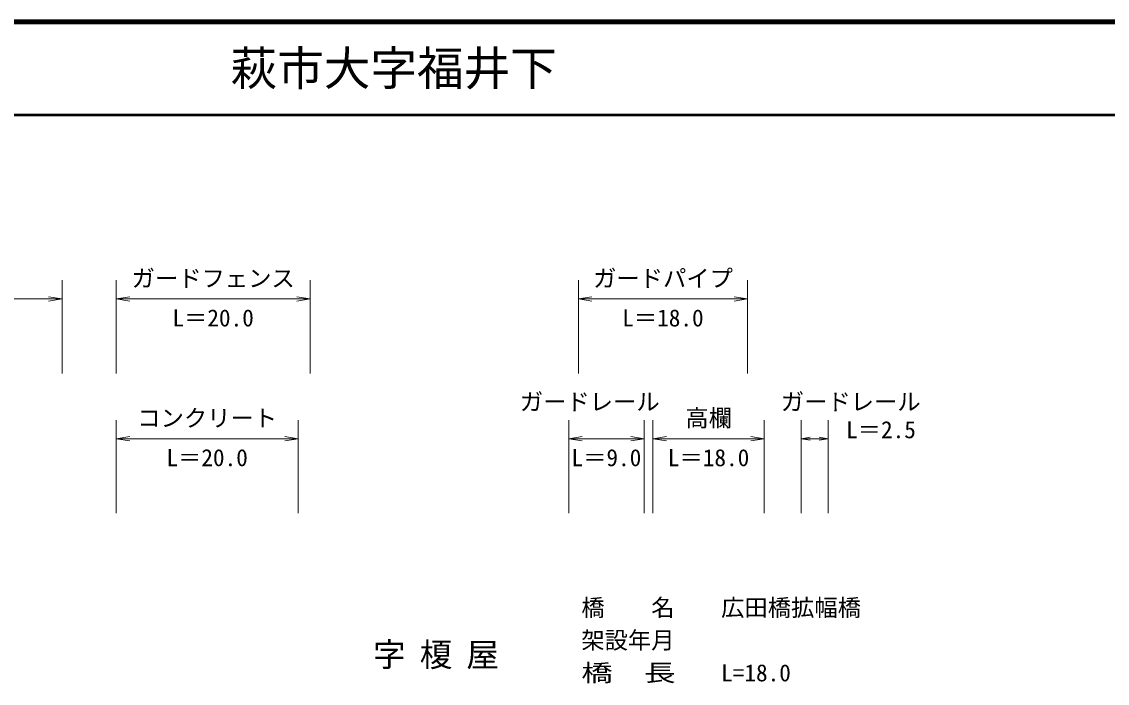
# Model space of a CAD drawing. Units: millimetres, scale not verified. Extents: x 40000 to 680000, y 20000 to 380000.
# Drawn here: x 382616 to 499083, y 308985 to 380000 of the extents above; entities that cross this region are included whole.
import ezdxf
from ezdxf.enums import TextEntityAlignment as Align

# ---------------------------------------------------------------- set-up
doc = ezdxf.new("R2010")
doc.units = ezdxf.units.MM
doc.header["$LTSCALE"] = 1000
for name, color, linetype, lineweight in [('M-BGD', 1, 'Continuous', 13), ('M-TTL', 7, 'Continuous', 13), ('M-TTL-FRAM', 7, 'Continuous', 13), ('M-TTL-LINE', 7, 'Continuous', 50), ('M-TTL-TXT', 7, 'Continuous', 13)]:
    doc.layers.add(name, color=color, linetype=linetype, lineweight=lineweight)
doc.styles.add('ＭＳ ゴシック', font='')
doc.styles.get('ＭＳ ゴシック').set_extended_font_data('MS Gothic')

# ---------------------------------------------------------------- blocks, each defined once
blk = doc.blocks.new('open_arrow')
at = {"color": 0, "linetype": 'Continuous', "lineweight": -2}
blk.add_lwpolyline([(7.5, 1.25), (0, 0), (7.5, -1.25)], dxfattribs=at)

msp = doc.modelspace()

# ---------------------------------------------------------------- linework, layer by layer
at = {"layer": 'M-TTL', "color": 2, "lineweight": 140}
msp.add_line((680000, 380000), (40000, 380000), dxfattribs=at)
at = {"layer": 'M-TTL-FRAM'}
for p, q in [((386948, 342239), (386948, 352239)), ((392751, 342239), (392751, 352239)), ((413567, 342239), (413567, 352239)), ((442339, 342239), (442339, 352239)), ((460496, 342239), (460496, 352239)), ((217436, 350239), (386948, 350239)), ((392751, 350239), (413567, 350239)), ((442339, 350239), (460496, 350239)), ((392751, 327239), (392751, 337239)), ((412278, 327239), (412278, 337239)), ((441301, 327239), (441301, 337239)), ((449405, 327239), (449405, 337239)), ((450340, 327239), (450340, 337239)), ((462288, 327239), (462288, 337239)), ((466244, 327239), (466244, 337239)), ((469145, 327239), (469145, 337239)), ((392751, 335239), (412278, 335239)), ((441301, 335239), (449405, 335239)), ((450340, 335239), (462288, 335239)), ((466244, 335239), (469145, 335239))]:
    msp.add_line(p, q, dxfattribs=at)
at = {"layer": 'M-TTL-LINE'}
msp.add_line((40000, 370000), (680000, 370000), dxfattribs=at)

# ---------------------------------------------------------------- block references
at = {"layer": 'M-TTL-FRAM', "rotation": 180}
for p, xscale, yscale in [((386948, 350239), 193, 193), ((413567, 350239), 193, 193), ((460496, 350239), 193, 193), ((412278, 335239), 193, 193), ((449405, 335239), 193, 193), ((462288, 335239), 193, 193), ((469145, 335239), 129, 129)]:
    msp.add_blockref('open_arrow', p, dxfattribs=dict(at, xscale=xscale, yscale=yscale))
at = {"layer": 'M-TTL-FRAM'}
for p, xscale, yscale in [((392751, 350239), 193, 193), ((442339, 350239), 193, 193), ((392751, 335239), 193, 193), ((441301, 335239), 193, 193), ((450340, 335239), 193, 193), ((466244, 335239), 129, 129)]:
    msp.add_blockref('open_arrow', p, dxfattribs=dict(at, xscale=xscale, yscale=yscale))

# ---------------------------------------------------------------- texts
at = {"layer": 'M-BGD', "style": 'ＭＳ ゴシック'}
for s, p in [('橋\u3000\u3000名', (442654, 315643)), ('広田橋拡幅橋', (457654, 315643)), ('架設年月', (442654, 312143)), ('L=18.0', (457654, 308643))]:
    msp.add_text(s, height=1833, dxfattribs=at).set_placement(p, align=Align.BOTTOM_LEFT)
at = {"layer": 'M-BGD', "style": 'ＭＳ ゴシック', "width": 1.35}
msp.add_text('橋  長', height=1833, dxfattribs=at).set_placement((442654, 308643), align=Align.BOTTOM_LEFT)
at = {"layer": 'M-TTL', "insert": (420308, 310489), "char_height": 2566, "attachment_point": 7, "style": 'ＭＳ ゴシック'}
msp.add_mtext('\\T1.43;字榎屋', dxfattribs=at)
at = {"layer": 'M-TTL-FRAM', "style": 'ＭＳ ゴシック'}
for s, p in [('ガードフェンス', (394409, 350989)), ('ガードパイプ', (443917, 350989)), ('L＝20.0', (398784, 346739)), ('L＝18.0', (447042, 346739)), ('ガードレール', (436058, 337739)), ('ガードレール', (464058, 337739)), ('コンクリート', (395015, 335989)), ('高欄', (453814, 335989)), ('L＝2.5', (471058, 334739)), ('L＝20.0', (398140, 331739)), ('L＝9.0', (441603, 331739)), ('L＝18.0', (451939, 331739))]:
    msp.add_text(s, height=1833, dxfattribs=at).set_placement(p, align=Align.BOTTOM_LEFT)
at = {"layer": 'M-TTL-TXT', "style": 'ＭＳ ゴシック'}
msp.add_text('萩市大字福井下', height=3666, dxfattribs=at).set_placement((405024, 375000), align=Align.MIDDLE_LEFT)

doc.saveas('drawing.dxf')
